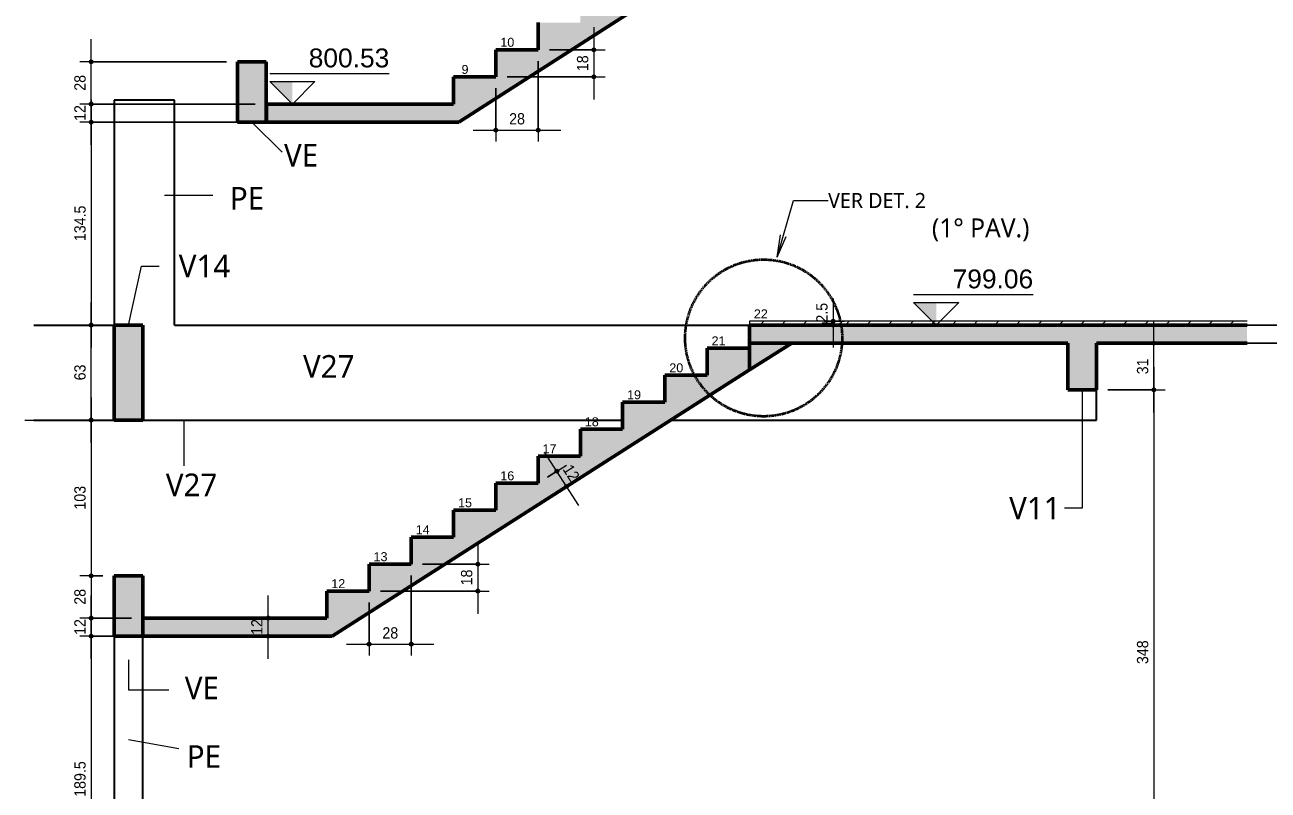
# Model space of a CAD drawing. Extents: x -875 to 3162, y 79010 to 88037.
# Drawn here: x 1773 to 2596, y 79598 to 80105 of the extents above; entities that cross this region are included whole.
import ezdxf

# ---------------------------------------------------------------- set-up
doc = ezdxf.new("R2010")
doc.units = 0
doc.linetypes.add('Hidden', pattern=[0.714375, 0.47625, -0.238125])
for name, color, linetype, lineweight in [('A-ANNO-DIMS', 7, 'Continuous', 9), ('A-ANNO-DIMS-50', 7, 'Continuous', 9), ('A-DETL-GENF', 7, 'Continuous', 18), ('A-DETL-MEDM', 7, 'Continuous', 50), ('A-FLOR', 7, 'Continuous', 25), ('G-ANNO-DIMS', 7, 'Continuous', 9), ('G-ANNO-TEXT', 7, 'Continuous', 9), ('S-BEAM', 7, 'Continuous', 25), ('S-BEAM-IDEN', 7, 'Continuous', 9), ('S-COLS', 7, 'Continuous', 25), ('S-COLS-IDEN', 7, 'Continuous', 9), ('S-STRS', 7, 'Continuous', 25), ('S-STRS-ANNO', 7, 'Continuous', 18)]:
    doc.layers.add(name, color=color, linetype=linetype, lineweight=lineweight)
doc.layers.add('A-DETL', color=7, linetype='Continuous', lineweight=18, true_color=0x00a600)
doc.styles.add('Arial', font='arial.ttf', dxfattribs={"height": 5.953125})
doc.styles.add('Arial_1', font='arial.ttf', dxfattribs={"width": 0.9, "height": 7.5})
doc.styles.add('Arial_2', font='arial.ttf', dxfattribs={"height": 12.5})
doc.styles.add('Gadugi', font='gadugi.ttf', dxfattribs={"height": 12.5})
doc.styles.add('Gadugi_1', font='gadugi.ttf', dxfattribs={"height": 15})
doc.styles.add('Gadugi_2', font='gadugi.ttf', dxfattribs={"height": 10})
doc.dimstyles.new('PED_1_5mm_ESQ', dxfattribs={"dimscale": 30.48, "dimtxt": 7.651945, "dimasz": 0.328084, "dimexe": 0.246063, "dimexo": 0.246063, "dimgap": 0.049213, "dimtad": 1, "dimdec": 1, "dimrnd": 0.5, "dimdsep": 46, "dimtxsty": 'Arial_1', "dimblk1": 'DOTSMALL', "dimblk2": 'DOTSMALL', "dimsah": 1, "dimcen": 0.09, "dimdle": 0.492126, "dimazin": 0, "dimtfac": 1, "dimtdec": 4, "dimtix": 1, "dimtmove": 0, "dimatfit": 3, "dimfxl": 1, "dimtvp": 1, "dimtolj": 1, "dimtzin": 0, "dimarcsym": 2})
doc.dimstyles.new('PED_1_5mm_ESQ_1', dxfattribs={"dimscale": 30.48, "dimtxt": 7.651945, "dimasz": 0.328084, "dimexe": 0.246063, "dimexo": 0.246063, "dimgap": 0.049213, "dimtad": 1, "dimdec": 1, "dimrnd": 0.5, "dimdsep": 46, "dimtxsty": 'Arial_1', "dimblk1": 'DOTSMALL', "dimblk2": 'DOTSMALL', "dimsah": 1, "dimcen": 0.09, "dimdle": 0.492126, "dimazin": 0, "dimtfac": 1, "dimtdec": 4, "dimtix": 1, "dimtmove": 1, "dimatfit": 3, "dimfxl": 1, "dimtvp": 1, "dimtolj": 1, "dimtzin": 0, "dimarcsym": 2})

# ---------------------------------------------------------------- blocks, each defined once
blk = doc.blocks.new('PED_COMPL_ESC_TRIANGULO_BAIXO_R00_2019 - 01-3741892-CT A 004 - CORTE D_2 ESCADA TÉRREO A 5PAV')
at = {"layer": 'S-BEAM', "true_color": 0xa6a6a6}
blk.add_hatch(color=253, dxfattribs=at).paths.add_polyline_path([(-411.88, 80164.2), (-383.76, 80182), (-411.88, 80182), (-411.88, 80164.23)], flags=0)
at = {"layer": 'S-BEAM', "lineweight": 50}
for p, q in [((-383.76, 80182), (-411.88, 80182)), ((-411.88, 80182), (-411.88, 80164.2)), ((-411.88, 80164.2), (-383.76, 80182))]:
    blk.add_line(p, q, dxfattribs=at)
blk = doc.blocks.new('Elevações de ponto - SIMBOLO DE NÍVEL-CORTE-2219088-CT A 004 - CORTE D_2 ESCADA TÉRREO A 5PAV')
at = {"layer": 'G-ANNO-DIMS'}
blk.add_hatch(color=256, dxfattribs=at).paths.add_polyline_path([(-644.97, 79165), (-644.97, 79150), (-659.97, 79165)], flags=0)
for p, q in [((-580.78, 79170.1), (-659.97, 79170.1)), ((-644.97, 79150), (-659.97, 79165)), ((-659.97, 79165), (-629.97, 79165)), ((-629.97, 79165), (-644.97, 79150))]:
    blk.add_line(p, q, dxfattribs=at)
blk = doc.blocks.new('DIMBLOCK160-CT A 004 - CORTE D_2 ESCADA TÉRREO A 5PAV')
at = {"layer": 'A-ANNO-DIMS-50', "transparency": 16777216}
h = blk.add_hatch(color=256, dxfattribs=at)
edge = h.paths.add_edge_path(flags=0)
edge.add_arc((1816.51, 79699.75), 1.25, 0, 360)
h = blk.add_hatch(color=256, dxfattribs=at)
edge = h.paths.add_edge_path(flags=0)
edge.add_arc((1816.51, 79510), 1.25, 0, 360)
for p, q in [((1816.51, 79714.75), (1816.51, 79495)), ((1843.14, 79699.75), (1809.01, 79699.75)), ((1816.51, 79699.75), (1843.14, 79699.75)), ((1824.14, 79510), (1809.01, 79510)), ((1816.51, 79510), (1824.14, 79510))]:
    blk.add_line(p, q, dxfattribs=at)
for centre in [(1816.51, 79699.75), (1816.51, 79510)]:
    blk.add_circle(centre, 1.25, dxfattribs=at)
at = {"layer": 'A-ANNO-DIMS-50', "color": 0, "transparency": 16777216, "insert": (1805.27, 79593.22), "char_height": 7.5, "width": 27.9708, "attachment_point": 1, "rotation": 90, "line_spacing_factor": 0.941778, "style": 'Arial_1'}
blk.add_mtext('189.5', dxfattribs=at)
blk = doc.blocks.new('_DotSmall')
at = {"color": 0, "linetype": 'ByBlock', "const_width": 0.5}
blk.add_lwpolyline([(-0.0625, 0, 1), (0.0625, 0, 1)], format="xyb", close=True, dxfattribs=at)
blk = doc.blocks.new('DIMBLOCK161-CT A 004 - CORTE D_2 ESCADA TÉRREO A 5PAV')
at = {"layer": 'A-ANNO-DIMS-50', "transparency": 16777216}
h = blk.add_hatch(color=256, dxfattribs=at)
edge = h.paths.add_edge_path(flags=0)
edge.add_arc((1816.51, 79711.75), 1.25, 0, 360)
h = blk.add_hatch(color=256, dxfattribs=at)
edge = h.paths.add_edge_path(flags=0)
edge.add_arc((1816.51, 79699.75), 1.25, 0, 360)
for p, q in [((1816.51, 79684.75), (1816.51, 79726.75)), ((1843.14, 79711.75), (1809.01, 79711.75)), ((1816.51, 79711.75), (1843.14, 79711.75)), ((1843.14, 79699.75), (1809.01, 79699.75)), ((1816.51, 79699.75), (1843.14, 79699.75))]:
    blk.add_line(p, q, dxfattribs=at)
for centre in [(1816.51, 79711.75), (1816.51, 79699.75)]:
    blk.add_circle(centre, 1.25, dxfattribs=at)
at = {"layer": 'A-ANNO-DIMS-50', "color": 0, "transparency": 16777216, "insert": (1805.27, 79700.57), "char_height": 7.5, "width": 12.4315, "attachment_point": 1, "rotation": 90, "line_spacing_factor": 0.941778, "style": 'Arial_1'}
blk.add_mtext('12', dxfattribs=at)
blk = doc.blocks.new('DIMBLOCK162-CT A 004 - CORTE D_2 ESCADA TÉRREO A 5PAV')
at = {"layer": 'A-ANNO-DIMS-50', "transparency": 16777216}
h = blk.add_hatch(color=256, dxfattribs=at)
edge = h.paths.add_edge_path(flags=0)
edge.add_arc((1816.51, 79843), 1.25, 0, 360)
h = blk.add_hatch(color=256, dxfattribs=at)
edge = h.paths.add_edge_path(flags=0)
edge.add_arc((1816.51, 79739.75), 1.25, 0, 360)
for p, q in [((1816.51, 79858), (1816.51, 79739.75)), ((1824.16, 79843), (1809.01, 79843)), ((1816.51, 79843), (1824.16, 79843)), ((1824.14, 79739.75), (1809.01, 79739.75)), ((1816.51, 79739.75), (1824.14, 79739.75))]:
    blk.add_line(p, q, dxfattribs=at)
for centre in [(1816.51, 79843), (1816.51, 79739.75)]:
    blk.add_circle(centre, 1.25, dxfattribs=at)
at = {"layer": 'A-ANNO-DIMS-50', "color": 0, "transparency": 16777216, "insert": (1805.27, 79783.61), "char_height": 7.5, "width": 18.6472, "attachment_point": 1, "rotation": 90, "line_spacing_factor": 0.941778, "style": 'Arial_1'}
blk.add_mtext('103', dxfattribs=at)
blk = doc.blocks.new('DIMBLOCK163-CT A 004 - CORTE D_2 ESCADA TÉRREO A 5PAV')
at = {"layer": 'A-ANNO-DIMS-50', "transparency": 16777216}
h = blk.add_hatch(color=256, dxfattribs=at)
edge = h.paths.add_edge_path(flags=0)
edge.add_arc((1816.51, 79739.75), 1.25, 0, 360)
h = blk.add_hatch(color=256, dxfattribs=at)
edge = h.paths.add_edge_path(flags=0)
edge.add_arc((1816.51, 79711.75), 1.25, 0, 360)
for p, q in [((1824.14, 79739.75), (1809.01, 79739.75)), ((1816.51, 79739.75), (1816.51, 79696.75)), ((1816.51, 79739.75), (1824.14, 79739.75)), ((1843.14, 79711.75), (1809.01, 79711.75)), ((1816.51, 79711.75), (1843.14, 79711.75))]:
    blk.add_line(p, q, dxfattribs=at)
for centre in [(1816.51, 79739.75), (1816.51, 79711.75)]:
    blk.add_circle(centre, 1.25, dxfattribs=at)
at = {"layer": 'A-ANNO-DIMS-50', "color": 0, "transparency": 16777216, "insert": (1805.27, 79720.57), "char_height": 7.5, "width": 12.4315, "attachment_point": 1, "rotation": 90, "line_spacing_factor": 0.941778, "style": 'Arial_1'}
blk.add_mtext('28', dxfattribs=at)
blk = doc.blocks.new('DIMBLOCK164-CT A 004 - CORTE D_2 ESCADA TÉRREO A 5PAV')
at = {"layer": 'A-ANNO-DIMS-50', "transparency": 16777216}
h = blk.add_hatch(color=256, dxfattribs=at)
edge = h.paths.add_edge_path(flags=0)
edge.add_arc((1816.51, 79906), 1.25, 0, 360)
h = blk.add_hatch(color=256, dxfattribs=at)
edge = h.paths.add_edge_path(flags=0)
edge.add_arc((1816.51, 79843), 1.25, 0, 360)
for p, q in [((1816.51, 79828), (1816.51, 79921)), ((1824.16, 79906), (1809.01, 79906)), ((1816.51, 79906), (1824.16, 79906)), ((1824.16, 79843), (1809.01, 79843)), ((1816.51, 79843), (1824.16, 79843))]:
    blk.add_line(p, q, dxfattribs=at)
for centre in [(1816.51, 79906), (1816.51, 79843)]:
    blk.add_circle(centre, 1.25, dxfattribs=at)
at = {"layer": 'A-ANNO-DIMS-50', "color": 0, "transparency": 16777216, "insert": (1805.27, 79869.32), "char_height": 7.5, "width": 12.4315, "attachment_point": 1, "rotation": 90, "line_spacing_factor": 0.941778, "style": 'Arial_1'}
blk.add_mtext('63', dxfattribs=at)
blk = doc.blocks.new('DIMBLOCK165-CT A 004 - CORTE D_2 ESCADA TÉRREO A 5PAV')
at = {"layer": 'A-ANNO-DIMS-50', "transparency": 16777216}
h = blk.add_hatch(color=256, dxfattribs=at)
edge = h.paths.add_edge_path(flags=0)
edge.add_arc((1816.51, 80040.5), 1.25, 0, 360)
h = blk.add_hatch(color=256, dxfattribs=at)
edge = h.paths.add_edge_path(flags=0)
edge.add_arc((1816.51, 79906), 1.25, 0, 360)
for p, q in [((1816.51, 80055.5), (1816.51, 79891)), ((1925.14, 80040.5), (1809.01, 80040.5)), ((1816.51, 80040.5), (1925.14, 80040.5)), ((1824.16, 79906), (1809.01, 79906)), ((1816.51, 79906), (1824.16, 79906))]:
    blk.add_line(p, q, dxfattribs=at)
for centre in [(1816.51, 80040.5), (1816.51, 79906)]:
    blk.add_circle(centre, 1.25, dxfattribs=at)
at = {"layer": 'A-ANNO-DIMS-50', "color": 0, "transparency": 16777216, "insert": (1805.27, 79961.6), "char_height": 7.5, "width": 27.9708, "attachment_point": 1, "rotation": 90, "line_spacing_factor": 0.941778, "style": 'Arial_1'}
blk.add_mtext('134.5', dxfattribs=at)
blk = doc.blocks.new('DIMBLOCK166-CT A 004 - CORTE D_2 ESCADA TÉRREO A 5PAV')
at = {"layer": 'A-ANNO-DIMS-50', "transparency": 16777216}
h = blk.add_hatch(color=256, dxfattribs=at)
edge = h.paths.add_edge_path(flags=0)
edge.add_arc((1816.51, 80052.5), 1.25, 0, 360)
h = blk.add_hatch(color=256, dxfattribs=at)
edge = h.paths.add_edge_path(flags=0)
edge.add_arc((1816.51, 80040.5), 1.25, 0, 360)
for p, q in [((1925.14, 80052.5), (1809.01, 80052.5)), ((1816.51, 80025.5), (1816.51, 80052.5)), ((1816.51, 80052.5), (1925.14, 80052.5)), ((1925.14, 80040.5), (1809.01, 80040.5)), ((1816.51, 80040.5), (1925.14, 80040.5))]:
    blk.add_line(p, q, dxfattribs=at)
for centre in [(1816.51, 80052.5), (1816.51, 80040.5)]:
    blk.add_circle(centre, 1.25, dxfattribs=at)
at = {"layer": 'A-ANNO-DIMS-50', "color": 0, "transparency": 16777216, "insert": (1805.27, 80041.32), "char_height": 7.5, "width": 12.4315, "attachment_point": 1, "rotation": 90, "line_spacing_factor": 0.941778, "style": 'Arial_1'}
blk.add_mtext('12', dxfattribs=at)
blk = doc.blocks.new('DIMBLOCK167-CT A 004 - CORTE D_2 ESCADA TÉRREO A 5PAV')
at = {"layer": 'A-ANNO-DIMS-50', "transparency": 16777216}
h = blk.add_hatch(color=256, dxfattribs=at)
edge = h.paths.add_edge_path(flags=0)
edge.add_arc((1816.51, 80080.5), 1.25, 0, 360)
h = blk.add_hatch(color=256, dxfattribs=at)
edge = h.paths.add_edge_path(flags=0)
edge.add_arc((1816.51, 80052.5), 1.25, 0, 360)
for p, q in [((1816.51, 80052.5), (1816.51, 80095.5)), ((1906.02, 80080.5), (1809.01, 80080.5)), ((1816.51, 80080.5), (1906.02, 80080.5)), ((1925.14, 80052.5), (1809.01, 80052.5)), ((1816.51, 80052.5), (1925.14, 80052.5))]:
    blk.add_line(p, q, dxfattribs=at)
for centre in [(1816.51, 80080.5), (1816.51, 80052.5)]:
    blk.add_circle(centre, 1.25, dxfattribs=at)
at = {"layer": 'A-ANNO-DIMS-50', "color": 0, "transparency": 16777216, "insert": (1805.27, 80061.32), "char_height": 7.5, "width": 12.4315, "attachment_point": 1, "rotation": 90, "line_spacing_factor": 0.941778, "style": 'Arial_1'}
blk.add_mtext('28', dxfattribs=at)
blk = doc.blocks.new('DIMBLOCK186-CT A 004 - CORTE D_2 ESCADA TÉRREO A 5PAV')
at = {"layer": 'A-ANNO-DIMS-50', "transparency": 16777216}
h = blk.add_hatch(color=256, dxfattribs=at)
edge = h.paths.add_edge_path(flags=0)
edge.add_arc((2520.64, 79863), 1.25, 0, 360)
h = blk.add_hatch(color=256, dxfattribs=at)
edge = h.paths.add_edge_path(flags=0)
edge.add_arc((2520.64, 79515), 1.25, 0, 360)
for p, q in [((2520.64, 79878), (2520.64, 79500)), ((2490.09, 79863), (2528.14, 79863)), ((2520.64, 79863), (2490.09, 79863)), ((2514.91, 79515), (2528.14, 79515)), ((2520.64, 79515), (2514.91, 79515))]:
    blk.add_line(p, q, dxfattribs=at)
for centre in [(2520.64, 79863), (2520.64, 79515)]:
    blk.add_circle(centre, 1.25, dxfattribs=at)
at = {"layer": 'A-ANNO-DIMS-50', "color": 0, "transparency": 16777216, "insert": (2509.4, 79681.23), "char_height": 7.5, "width": 18.6472, "attachment_point": 1, "rotation": 90, "line_spacing_factor": 0.941778, "style": 'Arial_1'}
blk.add_mtext('348', dxfattribs=at)
blk = doc.blocks.new('DIMBLOCK187-CT A 004 - CORTE D_2 ESCADA TÉRREO A 5PAV')
at = {"layer": 'A-ANNO-DIMS-50', "transparency": 16777216}
h = blk.add_hatch(color=256, dxfattribs=at)
edge = h.paths.add_edge_path(flags=0)
edge.add_arc((2520.64, 79894), 1.25, 0, 360)
h = blk.add_hatch(color=256, dxfattribs=at)
edge = h.paths.add_edge_path(flags=0)
edge.add_arc((2520.64, 79863), 1.25, 0, 360)
for p, q in [((2520.64, 79848), (2520.64, 79909)), ((2526.37, 79894), (2513.14, 79894)), ((2520.64, 79894), (2526.37, 79894)), ((2490.09, 79863), (2528.14, 79863)), ((2520.64, 79863), (2490.09, 79863))]:
    blk.add_line(p, q, dxfattribs=at)
for centre in [(2520.64, 79894), (2520.64, 79863)]:
    blk.add_circle(centre, 1.25, dxfattribs=at)
at = {"layer": 'A-ANNO-DIMS-50', "color": 0, "transparency": 16777216, "insert": (2509.4, 79873.32), "char_height": 7.5, "width": 12.4315, "attachment_point": 1, "rotation": 90, "line_spacing_factor": 0.941778, "style": 'Arial_1'}
blk.add_mtext('31', dxfattribs=at)
blk = doc.blocks.new('DIMBLOCK195-CT A 004 - CORTE D_2 ESCADA TÉRREO A 5PAV')
at = {"layer": 'A-ANNO-DIMS-50', "transparency": 16777216}
h = blk.add_hatch(color=256, dxfattribs=at)
edge = h.paths.add_edge_path(flags=0)
edge.add_arc((2308.16, 79908.5), 1.25, 0, 360)
h = blk.add_hatch(color=256, dxfattribs=at)
edge = h.paths.add_edge_path(flags=0)
edge.add_arc((2308.16, 79906), 1.25, 0, 360)
for p, q in [((2308.16, 79923.5), (2308.16, 79891)), ((2302.43, 79908.5), (2315.66, 79908.5)), ((2308.16, 79908.5), (2302.43, 79908.5)), ((2302.43, 79906), (2315.66, 79906)), ((2308.16, 79906), (2302.43, 79906))]:
    blk.add_line(p, q, dxfattribs=at)
for centre in [(2308.16, 79908.5), (2308.16, 79906)]:
    blk.add_circle(centre, 1.25, dxfattribs=at)
blk.add_ellipse((2308.16, 79907.58), major_axis=(7.39, 0), ratio=0.044051, start_param=3.141593, end_param=4.712389, dxfattribs=at)
at = {"layer": 'A-ANNO-DIMS-50', "color": 0, "transparency": 16777216, "insert": (2296.92, 79907.58), "char_height": 7.5, "width": 15.5393, "attachment_point": 1, "rotation": 90, "line_spacing_factor": 0.941778, "style": 'Arial_1'}
blk.add_mtext('2.5', dxfattribs=at)
blk = doc.blocks.new('DIMBLOCK199-CT A 004 - CORTE D_2 ESCADA TÉRREO A 5PAV')
at = {"layer": 'A-ANNO-DIMS-50', "transparency": 16777216}
h = blk.add_hatch(color=256, dxfattribs=at)
edge = h.paths.add_edge_path(flags=0)
edge.add_arc((2000.59, 79694.4), 1.25, 0, 360)
h = blk.add_hatch(color=256, dxfattribs=at)
edge = h.paths.add_edge_path(flags=0)
edge.add_arc((2028.59, 79694.4), 1.25, 0, 360)
for p, q in [((2028.59, 79740.02), (2028.59, 79686.9)), ((2028.59, 79694.4), (2028.59, 79740.02)), ((2000.59, 79722.14), (2000.59, 79686.9)), ((2000.59, 79694.4), (2000.59, 79722.14)), ((1985.59, 79694.4), (2043.59, 79694.4))]:
    blk.add_line(p, q, dxfattribs=at)
for centre in [(2000.59, 79694.4), (2028.59, 79694.4)]:
    blk.add_circle(centre, 1.25, dxfattribs=at)
at = {"layer": 'A-ANNO-DIMS-50', "color": 0, "transparency": 16777216, "insert": (2009.41, 79705.64), "char_height": 7.5, "width": 12.4315, "attachment_point": 1, "line_spacing_factor": 0.941778, "style": 'Arial_1'}
blk.add_mtext('28', dxfattribs=at)
blk = doc.blocks.new('DIMBLOCK200-CT A 004 - CORTE D_2 ESCADA TÉRREO A 5PAV')
at = {"layer": 'A-ANNO-DIMS-50', "transparency": 16777216}
h = blk.add_hatch(color=256, dxfattribs=at)
edge = h.paths.add_edge_path(flags=0)
edge.add_arc((2072.73, 79747.52), 1.25, 0, 360)
h = blk.add_hatch(color=256, dxfattribs=at)
edge = h.paths.add_edge_path(flags=0)
edge.add_arc((2072.73, 79729.64), 1.25, 0, 360)
for p, q in [((2072.73, 79762.52), (2072.73, 79714.64)), ((2036.09, 79747.52), (2080.23, 79747.52)), ((2072.73, 79747.52), (2036.09, 79747.52)), ((2008.09, 79729.64), (2080.23, 79729.64)), ((2072.73, 79729.64), (2008.09, 79729.64))]:
    blk.add_line(p, q, dxfattribs=at)
for centre in [(2072.73, 79747.52), (2072.73, 79729.64)]:
    blk.add_circle(centre, 1.25, dxfattribs=at)
at = {"layer": 'A-ANNO-DIMS-50', "color": 0, "transparency": 16777216, "insert": (2061.49, 79733.4), "char_height": 7.5, "width": 12.4315, "attachment_point": 1, "rotation": 90, "line_spacing_factor": 0.941778, "style": 'Arial_1'}
blk.add_mtext('18', dxfattribs=at)
blk = doc.blocks.new('DIMBLOCK201-CT A 004 - CORTE D_2 ESCADA TÉRREO A 5PAV')
at = {"layer": 'A-ANNO-DIMS-50', "transparency": 16777216}
h = blk.add_hatch(color=256, dxfattribs=at)
edge = h.paths.add_edge_path(flags=0)
edge.add_arc((2084.59, 80035.24), 1.25, 0, 360)
h = blk.add_hatch(color=256, dxfattribs=at)
edge = h.paths.add_edge_path(flags=0)
edge.add_arc((2112.59, 80035.24), 1.25, 0, 360)
for p, q in [((2112.59, 80081), (2112.59, 80027.74)), ((2112.59, 80035.24), (2112.59, 80081)), ((2084.59, 80063), (2084.59, 80027.74)), ((2084.59, 80035.24), (2084.59, 80063)), ((2069.59, 80035.24), (2127.59, 80035.24))]:
    blk.add_line(p, q, dxfattribs=at)
for centre in [(2084.59, 80035.24), (2112.59, 80035.24)]:
    blk.add_circle(centre, 1.25, dxfattribs=at)
at = {"layer": 'A-ANNO-DIMS-50', "color": 0, "transparency": 16777216, "insert": (2093.41, 80046.48), "char_height": 7.5, "width": 12.4315, "attachment_point": 1, "line_spacing_factor": 0.941778, "style": 'Arial_1'}
blk.add_mtext('28', dxfattribs=at)
blk = doc.blocks.new('DIMBLOCK202-CT A 004 - CORTE D_2 ESCADA TÉRREO A 5PAV')
at = {"layer": 'A-ANNO-DIMS-50', "transparency": 16777216}
h = blk.add_hatch(color=256, dxfattribs=at)
edge = h.paths.add_edge_path(flags=0)
edge.add_arc((2149.57, 80088.5), 1.25, 0, 360)
h = blk.add_hatch(color=256, dxfattribs=at)
edge = h.paths.add_edge_path(flags=0)
edge.add_arc((2149.57, 80070.5), 1.25, 0, 360)
for p, q in [((2149.57, 80103.5), (2149.57, 80055.5)), ((2120.09, 80088.5), (2157.07, 80088.5)), ((2149.57, 80088.5), (2120.09, 80088.5)), ((2092.09, 80070.5), (2157.07, 80070.5)), ((2149.57, 80070.5), (2092.09, 80070.5))]:
    blk.add_line(p, q, dxfattribs=at)
for centre in [(2149.57, 80088.5), (2149.57, 80070.5)]:
    blk.add_circle(centre, 1.25, dxfattribs=at)
at = {"layer": 'A-ANNO-DIMS-50', "color": 0, "transparency": 16777216, "insert": (2138.33, 80074.32), "char_height": 7.5, "width": 12.4315, "attachment_point": 1, "rotation": 90, "line_spacing_factor": 0.941778, "style": 'Arial_1'}
blk.add_mtext('18', dxfattribs=at)
blk = doc.blocks.new('DIMBLOCK210-CT A 004 - CORTE D_2 ESCADA TÉRREO A 5PAV')
at = {"layer": 'A-ANNO-DIMS-50', "transparency": 16777216}
h = blk.add_hatch(color=256, dxfattribs=at)
edge = h.paths.add_edge_path(flags=0)
edge.add_arc((2698.14, 79906), 1.25, 0, 360)
h = blk.add_hatch(color=256, dxfattribs=at)
edge = h.paths.add_edge_path(flags=0)
edge.add_arc((2698.14, 79894), 1.25, 0, 360)
for p, q in [((2698.14, 79879), (2698.14, 79921)), ((2490.09, 79906), (2705.64, 79906)), ((2698.14, 79906), (2490.09, 79906)), ((2490.09, 79894), (2705.64, 79894)), ((2698.14, 79894), (2490.09, 79894))]:
    blk.add_line(p, q, dxfattribs=at)
for centre in [(2698.14, 79906), (2698.14, 79894)]:
    blk.add_circle(centre, 1.25, dxfattribs=at)
at = {"layer": 'A-ANNO-DIMS-50', "color": 0, "transparency": 16777216, "insert": (2686.9, 79894.82), "char_height": 7.5, "width": 12.4315, "attachment_point": 1, "rotation": 90, "line_spacing_factor": 0.941778, "style": 'Arial_1'}
blk.add_mtext('12', dxfattribs=at)
blk = doc.blocks.new('DIMBLOCK214-CT A 004 - CORTE D_2 ESCADA TÉRREO A 5PAV')
at = {"layer": 'A-ANNO-DIMS-50', "transparency": 16777216}
h = blk.add_hatch(color=256, dxfattribs=at)
edge = h.paths.add_edge_path(flags=0)
edge.add_arc((2125, 79809.11), 1.25, 0, 360)
h = blk.add_hatch(color=256, dxfattribs=at)
edge = h.paths.add_edge_path(flags=0)
edge.add_arc((2131.46, 79799), 1.25, 0, 360)
for p, q in [((2139.53, 79786.36), (2116.92, 79821.75)), ((2118.91, 79805.22), (2131.32, 79813.15)), ((2125, 79809.11), (2118.91, 79805.22)), ((2136.29, 79802.08), (2125.14, 79794.96)), ((2131.46, 79799), (2136.29, 79802.08))]:
    blk.add_line(p, q, dxfattribs=at)
for centre in [(2125, 79809.11), (2131.46, 79799)]:
    blk.add_circle(centre, 1.25, dxfattribs=at)
at = {"layer": 'A-ANNO-DIMS-50', "color": 0, "transparency": 16777216, "insert": (2134.91, 79814.47), "char_height": 7.5, "width": 12.4315, "attachment_point": 1, "rotation": 302.57012, "line_spacing_factor": 0.941778, "style": 'Arial_1'}
blk.add_mtext('12', dxfattribs=at)
blk = doc.blocks.new('DIMBLOCK215-CT A 004 - CORTE D_2 ESCADA TÉRREO A 5PAV')
at = {"layer": 'A-ANNO-DIMS-50', "transparency": 16777216}
h = blk.add_hatch(color=256, dxfattribs=at)
edge = h.paths.add_edge_path(flags=0)
edge.add_arc((1933.7, 79711.75), 1.25, 0, 360)
h = blk.add_hatch(color=256, dxfattribs=at)
edge = h.paths.add_edge_path(flags=0)
edge.add_arc((1933.7, 79699.75), 1.25, 0, 360)
for p, q in [((1933.7, 79684.75), (1933.7, 79726.75)), ((1939.43, 79711.75), (1926.2, 79711.75)), ((1933.7, 79711.75), (1939.43, 79711.75)), ((1939.43, 79699.75), (1926.2, 79699.75)), ((1933.7, 79699.75), (1939.43, 79699.75))]:
    blk.add_line(p, q, dxfattribs=at)
for centre in [(1933.7, 79711.75), (1933.7, 79699.75)]:
    blk.add_circle(centre, 1.25, dxfattribs=at)
at = {"layer": 'A-ANNO-DIMS-50', "color": 0, "transparency": 16777216, "insert": (1922.46, 79700.57), "char_height": 7.5, "width": 12.4315, "attachment_point": 1, "rotation": 90, "line_spacing_factor": 0.941778, "style": 'Arial_1'}
blk.add_mtext('12', dxfattribs=at)

msp = doc.modelspace()

# ---------------------------------------------------------------- hatches: boundary and pattern name
at = {"layer": 'A-DETL-GENF', "true_color": 0x808080}
h = msp.add_hatch(dxfattribs=at)
h.set_pattern_fill('FP_1', color=8, style=0, pattern_type=2)
h.set_pattern_definition([(45, (2200.26, 83523.502), (-7.071068, 7.071068), [])])
h.paths.add_polyline_path([(2582.45, 79906), (2582.45, 79908.5), (2252.59, 79908.5), (2252.59, 79906), (2482.59, 79906)], flags=0)
at = {"layer": 'A-FLOR', "true_color": 0xa6a6a6}
for points in [[(2252.59, 79894), (2465.54, 79894), (2465.54, 79906), (2252.59, 79906)], [(2582.45, 79894), (2582.45, 79906), (2482.59, 79906), (2482.59, 79894)]]:
    msp.add_hatch(color=253, dxfattribs=at).paths.add_polyline_path(points, flags=0)
at = {"layer": 'S-BEAM', "true_color": 0xa6a6a6}
for points in [[(1916.49, 80040.5), (1932.52, 80040.5), (1932.52, 80080.5), (1913.52, 80080.5), (1913.52, 80040.5)], [(1831.66, 79843), (1850.66, 79843), (1850.66, 79906), (1831.66, 79906)], [(2463.59, 79863), (2482.59, 79863), (2482.59, 79906), (2465.54, 79906), (2465.54, 79894), (2463.59, 79894), (2463.59, 79876.37)], [(1850.64, 79699.75), (1850.64, 79699.75), (1850.64, 79739.75), (1831.64, 79739.75), (1831.64, 79699.75)]]:
    msp.add_hatch(color=253, dxfattribs=at).paths.add_polyline_path(points, flags=0)
at = {"layer": 'S-STRS', "true_color": 0xa6a6a6}
for points in [[(2056.59, 80040.5), (2060.11, 80040.5), (2252.59, 80164.23), (2252.59, 80178.5), (2224.59, 80178.5), (2224.59, 80160.5), (2196.59, 80160.5), (2196.59, 80142.5), (2168.59, 80142.5), (2168.59, 80124.5), (2140.59, 80124.5), (2140.59, 80106.5), (2112.59, 80106.5), (2112.59, 80088.5), (2084.59, 80088.5), (2084.59, 80070.5), (2056.59, 80070.5), (2056.59, 80052.5)], [(2056.59, 80040.5), (2056.59, 80052.5), (1932.64, 80052.5), (1932.64, 80040.5), (2037.92, 80040.5)], [(1972.59, 79699.75), (1976.09, 79699.75), (2252.59, 79876.37), (2252.59, 79890.61), (2224.59, 79890.61), (2224.59, 79872.73), (2196.59, 79872.73), (2196.59, 79854.84), (2168.59, 79854.84), (2168.59, 79836.96), (2140.59, 79836.96), (2140.59, 79819.07), (2112.59, 79819.07), (2112.59, 79801.18), (2084.59, 79801.18), (2084.59, 79783.3), (2056.59, 79783.3), (2056.59, 79765.41), (2028.59, 79765.41), (2028.59, 79747.52), (2000.59, 79747.52), (2000.59, 79729.64), (1972.59, 79729.64), (1972.59, 79711.75)], [(1953.8, 79699.75), (1972.59, 79699.75), (1972.59, 79711.75), (1850.64, 79711.75), (1850.64, 79699.75)]]:
    msp.add_hatch(color=253, dxfattribs=at).paths.add_polyline_path(points, flags=0)

# ---------------------------------------------------------------- linework, layer by layer
at = {"layer": 'A-DETL', "color": 7, "lineweight": 9}
for p, q in [((1943.02, 80020.5), (1923.02, 80040.5)), ((1865.02, 79992), (1897.02, 79992)), ((1841.14, 79684.13), (1841.14, 79664.13)), ((1841.14, 79664.13), (1867.84, 79664.13)), ((1841.14, 79631.25), (1874.63, 79625.34))]:
    msp.add_line(p, q, dxfattribs=at)
at = {"layer": 'A-DETL', "color": 7}
for p, q in [((2582.45, 79908.5), (2252.59, 79908.5)), ((2252.59, 79908.5), (2252.59, 79906)), ((2252.59, 79906), (2582.45, 79906))]:
    msp.add_line(p, q, dxfattribs=at)
at = {"layer": 'A-DETL', "color": 1, "linetype": 'Hidden', "lineweight": 35, "true_color": 0xff0000}
msp.add_circle((2262.05, 79897.43), 52, dxfattribs=at)
at = {"layer": 'A-DETL-MEDM'}
for p, q in [((2260.37, 79906), (2465.54, 79906)), ((2252.59, 79896.73), (2252.59, 79894)), ((2276.34, 79894), (2463.59, 79894))]:
    msp.add_line(p, q, dxfattribs=at)
at = {"layer": 'A-FLOR', "lineweight": 50}
for p, q in [((2465.54, 79906), (2252.59, 79906)), ((2252.59, 79906), (2252.59, 79894)), ((2582.45, 79906), (2482.59, 79906)), ((2482.59, 79894), (2582.45, 79894))]:
    msp.add_line(p, q, dxfattribs=at)
at = {"layer": 'G-ANNO-TEXT'}
for p, q in [((2270.93, 79950.91), (2281.92, 79988.55)), ((2281.92, 79988.55), (2304.77, 79988.55)), ((2270.93, 79950.91), (2273.24, 79965.86)), ((2270.93, 79950.91), (2277.03, 79964.75))]:
    msp.add_line(p, q, dxfattribs=at)
at = {"layer": 'S-BEAM', "lineweight": 50}
for p, q in [((1932.52, 80080.5), (1913.52, 80080.5)), ((1913.52, 80080.5), (1913.52, 80040.5)), ((1932.52, 80040.5), (1932.52, 80080.5)), ((1913.52, 80040.5), (1932.52, 80040.5)), ((1850.66, 79906), (1831.66, 79906)), ((1831.66, 79906), (1831.66, 79843)), ((1850.66, 79843), (1850.66, 79906)), ((2482.59, 79906), (2465.54, 79906)), ((2463.59, 79894), (2463.59, 79863)), ((2482.59, 79863), (2482.59, 79894)), ((2463.59, 79863), (2482.59, 79863)), ((1831.66, 79843), (1850.66, 79843)), ((1850.64, 79739.75), (1831.64, 79739.75)), ((1831.64, 79739.75), (1831.64, 79699.75)), ((1850.64, 79699.75), (1850.64, 79739.75)), ((1831.64, 79699.75), (1850.64, 79699.75))]:
    msp.add_line(p, q, dxfattribs=at)
at = {"layer": 'S-BEAM'}
for p, q in [((1778.47, 79906), (1831.66, 79906)), ((1871.66, 79906), (2252.59, 79906)), ((2482.59, 79843), (2482.59, 79863)), ((1778.47, 79843), (1831.66, 79843)), ((1850.66, 79843), (2168.59, 79843)), ((2200.35, 79843), (2482.59, 79843))]:
    msp.add_line(p, q, dxfattribs=at)
at = {"layer": 'S-BEAM-IDEN'}
for p, q in [((1841.16, 79906), (1849.72, 79945.04)), ((1849.72, 79945.04), (1861.49, 79945.04)), ((2473.09, 79863), (2473.09, 79784.53)), ((1772.52, 79843), (1877.79, 79843)), ((1877.79, 79843), (1877.79, 79812.7)), ((2473.09, 79784.53), (2461.43, 79784.53))]:
    msp.add_line(p, q, dxfattribs=at)
at = {"layer": 'S-COLS'}
for p, q in [((1831.66, 80055), (1831.66, 79906)), ((1871.66, 80055), (1831.66, 80055)), ((1871.66, 79906), (1871.66, 80055)), ((1831.64, 79740), (1831.64, 79739.75)), ((1850.64, 79740), (1831.64, 79740)), ((1850.64, 79739.75), (1850.64, 79740)), ((1831.64, 79699.75), (1831.64, 79510)), ((1850.64, 79510), (1850.64, 79699.75))]:
    msp.add_line(p, q, dxfattribs=at)
at = {"layer": 'S-STRS', "lineweight": 50}
for p, q in [((2060.11, 80040.5), (2252.59, 80164.23)), ((2112.59, 80106.5), (2112.59, 80088.5)), ((2112.59, 80088.5), (2084.59, 80088.5)), ((2084.59, 80088.5), (2084.59, 80070.5)), ((2084.59, 80070.5), (2056.59, 80070.5)), ((2056.59, 80070.5), (2056.59, 80052.5)), ((2056.59, 80052.5), (1932.64, 80052.5)), ((1932.64, 80052.5), (1932.64, 80040.5)), ((1932.64, 80040.5), (2056.59, 80040.5)), ((2056.59, 80040.5), (2060.11, 80040.5)), ((2252.59, 79890.61), (2224.59, 79890.61)), ((2224.59, 79890.61), (2224.59, 79872.73)), ((1976.09, 79699.75), (2252.59, 79876.37)), ((2224.59, 79872.73), (2196.59, 79872.73)), ((2196.59, 79872.73), (2196.59, 79854.84)), ((2196.59, 79854.84), (2168.59, 79854.84)), ((2168.59, 79854.84), (2168.59, 79836.96)), ((2168.59, 79836.96), (2140.59, 79836.96)), ((2140.59, 79836.96), (2140.59, 79819.07)), ((2140.59, 79819.07), (2112.59, 79819.07)), ((2112.59, 79819.07), (2112.59, 79801.18)), ((2112.59, 79801.18), (2084.59, 79801.18)), ((2084.59, 79801.18), (2084.59, 79783.3)), ((2084.59, 79783.3), (2056.59, 79783.3)), ((2056.59, 79783.3), (2056.59, 79765.41)), ((2056.59, 79765.41), (2028.59, 79765.41)), ((2028.59, 79765.41), (2028.59, 79747.52)), ((2028.59, 79747.52), (2000.59, 79747.52)), ((2000.59, 79747.52), (2000.59, 79729.64)), ((2000.59, 79729.64), (1972.59, 79729.64)), ((1972.59, 79729.64), (1972.59, 79711.75)), ((1972.59, 79711.75), (1850.64, 79711.75)), ((1850.64, 79711.75), (1850.64, 79699.75)), ((1850.64, 79699.75), (1972.59, 79699.75)), ((1972.59, 79699.75), (1976.09, 79699.75))]:
    msp.add_line(p, q, dxfattribs=at)

# ---------------------------------------------------------------- block references
at = {"layer": 'G-ANNO-DIMS'}
for p in [(2594.73, 902.5), (3021.38, 756)]:
    msp.add_blockref('Elevações de ponto - SIMBOLO DE NÍVEL-CORTE-2219088-CT A 004 - CORTE D_2 ESCADA TÉRREO A 5PAV', p, dxfattribs=at)
at = {"layer": 'S-BEAM'}
msp.add_blockref('PED_COMPL_ESC_TRIANGULO_BAIXO_R00_2019 - 01-3741892-CT A 004 - CORTE D_2 ESCADA TÉRREO A 5PAV', (2664.47, -288), dxfattribs=at)

# ---------------------------------------------------------------- texts
at = {"layer": 'G-ANNO-DIMS', "char_height": 12.5, "width": 63.9697, "attachment_point": 1, "line_spacing_factor": 0.941778, "style": 'Arial_2'}
for s, insert in [('800.53', (1960.6, 80089.32)), ('799.06', (2387.26, 79942.82))]:
    msp.add_mtext(s, dxfattribs=dict(at, insert=insert))
at = {"layer": 'G-ANNO-TEXT', "attachment_point": 1}
for s, insert, char_height, width, style in [('VER DET. 2', (2304.77, 79993.55), 10, 82.5738, 'Gadugi_2'), ('(1° PAV.)', (2373.54, 79976.66), 12.5, 81.7721, 'Gadugi')]:
    msp.add_mtext(s, dxfattribs=dict(at, insert=insert, char_height=char_height, width=width, style=style))
at = {"layer": 'S-BEAM-IDEN', "char_height": 15, "attachment_point": 1, "style": 'Gadugi_1'}
for s, insert, width in [('VE', (1944.23, 80026.04), 28.8607), ('V14', (1874.5, 79952.59), 44.0928), ('V27', (1956.85, 79886.06), 44.0928), ('V27', (1865.94, 79807.53), 44.0928), ('V11', (2424.73, 79792.08), 44.0928), ('VE', (1878.49, 79672.86), 28.8607)]:
    msp.add_mtext(s, dxfattribs=dict(at, insert=insert, width=width))
at = {"layer": 'S-COLS-IDEN', "char_height": 15, "width": 27.2574, "attachment_point": 1, "style": 'Gadugi_1'}
for insert in [(1908.38, 79997.53), (1879.79, 79627.45)]:
    msp.add_mtext('PE', dxfattribs=dict(at, insert=insert))
at = {"layer": 'S-STRS-ANNO', "attachment_point": 1, "line_spacing_factor": 0.941778, "style": 'Arial'}
for s, insert, char_height, width in [('10', (2087.58, 80096.42), 5.953, 10.9888), ('9', (2061.87, 80078.42), 5.95, 5.4944), ('22', (2255.55, 79916.37), 5.953, 10.9888), ('21', (2227.55, 79898.48), 5.953, 10.9888), ('20', (2199.55, 79880.6), 5.953, 10.9888), ('19', (2171.55, 79862.71), 5.953, 10.9888), ('18', (2143.55, 79844.83), 5.953, 10.9888), ('17', (2115.55, 79826.94), 5.953, 10.9888), ('16', (2087.55, 79809.05), 5.953, 10.9888), ('15', (2059.55, 79791.17), 5.953, 10.9888), ('14', (2031.55, 79773.28), 5.953, 10.9888), ('13', (2003.55, 79755.4), 5.953, 10.9888), ('12', (1975.55, 79737.51), 5.953, 10.9888)]:
    msp.add_mtext(s, dxfattribs=dict(at, insert=insert, char_height=char_height, width=width))

# ---------------------------------------------------------------- dimensions: what is measured, and where the dimension line sits
at = {"layer": 'A-ANNO-DIMS'}
for base, p1, p2, angle, override, picture, middle in [((2149.57, 80070.5), (2112.59, 80088.5), (2084.59, 80070.5), 90, {"dimpost": '<>', "dimfxl": 33.286634}, 'DIMBLOCK202-CT A 004 - CORTE D_2 ESCADA TÉRREO A 5PAV', (2144.24, 80079.5)), ((1816.51, 80080.5), (1932.64, 80052.5), (1913.52, 80080.5), 90, {"dimpost": '<>', "dimfxl": 33.9066}, 'DIMBLOCK167-CT A 004 - CORTE D_2 ESCADA TÉRREO A 5PAV', (1811.18, 80066.5)), ((1816.51, 79906), (1932.64, 80040.5), (1831.66, 79906), 90, {"dimpost": '<>', "dimfxl": 168.190916}, 'DIMBLOCK165-CT A 004 - CORTE D_2 ESCADA TÉRREO A 5PAV', (1811.18, 79973.25)), ((1816.51, 80052.5), (1932.64, 80040.5), (1932.64, 80052.5), 90, {"dimpost": '<>', "dimfxl": 12}, 'DIMBLOCK166-CT A 004 - CORTE D_2 ESCADA TÉRREO A 5PAV', (1811.25, 80046.5)), ((1816.51, 79906), (1831.66, 79843), (1831.66, 79906), 90, {"dimpost": '<>', "dimfxl": 63}, 'DIMBLOCK164-CT A 004 - CORTE D_2 ESCADA TÉRREO A 5PAV', (1811.18, 79874.5)), ((2698.14, 79906), (2482.59, 79894), (2482.59, 79906), 90, {"dimpost": '<>', "dimfxl": 12}, 'DIMBLOCK210-CT A 004 - CORTE D_2 ESCADA TÉRREO A 5PAV', (2692.87, 79900)), ((2520.64, 79894), (2482.59, 79863), (2518.87, 79894), 90, {"dimpost": '<>', "dimfxl": 47.722421}, 'DIMBLOCK187-CT A 004 - CORTE D_2 ESCADA TÉRREO A 5PAV', (2515.31, 79878.5)), ((2520.64, 79515), (2482.59, 79863), (2522.41, 79515), 90, {"dimpost": '<>', "dimfxl": 350.266616}, 'DIMBLOCK186-CT A 004 - CORTE D_2 ESCADA TÉRREO A 5PAV', (2515.31, 79689)), ((1816.5116, 79739.752), (1831.6574, 79843), (1831.6424, 79739.752), 90, {"dimpost": '<>', "dimfxl": 103.248001}, 'DIMBLOCK162-CT A 004 - CORTE D_2 ESCADA TÉRREO A 5PAV', (1811.1797, 79791.376)), ((2125, 79809.11), (2129.97, 79798.05), (2112.59, 79801.18), 302.57012, {"dimpost": '<>', "dimfxl": 17.660209}, 'DIMBLOCK214-CT A 004 - CORTE D_2 ESCADA TÉRREO A 5PAV', (2132.67, 79806.89)), ((2072.73, 79729.64), (2028.59, 79747.52), (2000.59, 79729.64), 90, {"dimpost": '<>', "dimfxl": 33.225224}, 'DIMBLOCK200-CT A 004 - CORTE D_2 ESCADA TÉRREO A 5PAV', (2067.4, 79738.58)), ((1816.51, 79711.75), (1831.64, 79739.75), (1850.64, 79711.75), 90, {"dimpost": '<>', "dimfxl": 33.83793}, 'DIMBLOCK163-CT A 004 - CORTE D_2 ESCADA TÉRREO A 5PAV', (1811.18, 79725.75)), ((1816.51, 79711.75), (1850.64, 79699.75), (1850.64, 79711.75), 90, {"dimpost": '<>', "dimfxl": 12}, 'DIMBLOCK161-CT A 004 - CORTE D_2 ESCADA TÉRREO A 5PAV', (1811.25, 79705.75)), ((1933.7, 79711.75), (1931.93, 79699.75), (1931.93, 79711.75), 90, {"dimpost": '<>', "dimfxl": 12}, 'DIMBLOCK215-CT A 004 - CORTE D_2 ESCADA TÉRREO A 5PAV', (1928.43, 79705.75)), ((1816.5116, 79510.004), (1850.6426, 79699.752), (1831.6423, 79510.004), 90, {"dimpost": '<>', "dimfxl": 190.696915}, 'DIMBLOCK160-CT A 004 - CORTE D_2 ESCADA TÉRREO A 5PAV', (1811.1823, 79604.878))]:
    dim = msp.add_linear_dim(base=base, p1=p1, p2=p2, angle=angle, dimstyle='PED_1_5mm_ESQ', override=override, dxfattribs=at)
    dim.commit()
    dim.dimension.update_dxf_attribs({"geometry": picture, "text_midpoint": middle})
for base, p1, p2, override, picture, middle in [((2112.59, 80035.24), (2084.59, 80070.5), (2112.59, 80088.5), {"dimpost": '<>', "dimfxl": 33.286634}, 'DIMBLOCK201-CT A 004 - CORTE D_2 ESCADA TÉRREO A 5PAV', (2098.59, 80040.57)), ((2028.59, 79694.4), (2000.59, 79729.64), (2028.59, 79747.52), {"dimpost": '<>', "dimfxl": 33.225224}, 'DIMBLOCK199-CT A 004 - CORTE D_2 ESCADA TÉRREO A 5PAV', (2014.59, 79699.73))]:
    dim = msp.add_linear_dim(base=base, p1=p1, p2=p2, dimstyle='PED_1_5mm_ESQ', override=override, dxfattribs=at)
    dim.commit()
    dim.dimension.update_dxf_attribs({"geometry": picture, "text_midpoint": middle})
dim = msp.add_linear_dim(base=(2308.16, 79906), p1=(2309.93, 79908.5), p2=(2309.93, 79906), angle=90, dimstyle='PED_1_5mm_ESQ_1', override={"dimpost": '<>', "dimfxl": 2.5}, dxfattribs=at)
dim.commit()
dim.dimension.update_dxf_attribs({"geometry": 'DIMBLOCK195-CT A 004 - CORTE D_2 ESCADA TÉRREO A 5PAV', "text_midpoint": (2301.92, 79915.35), "dimtype": 160, "text_rotation": 90})

doc.saveas('drawing.dxf')
